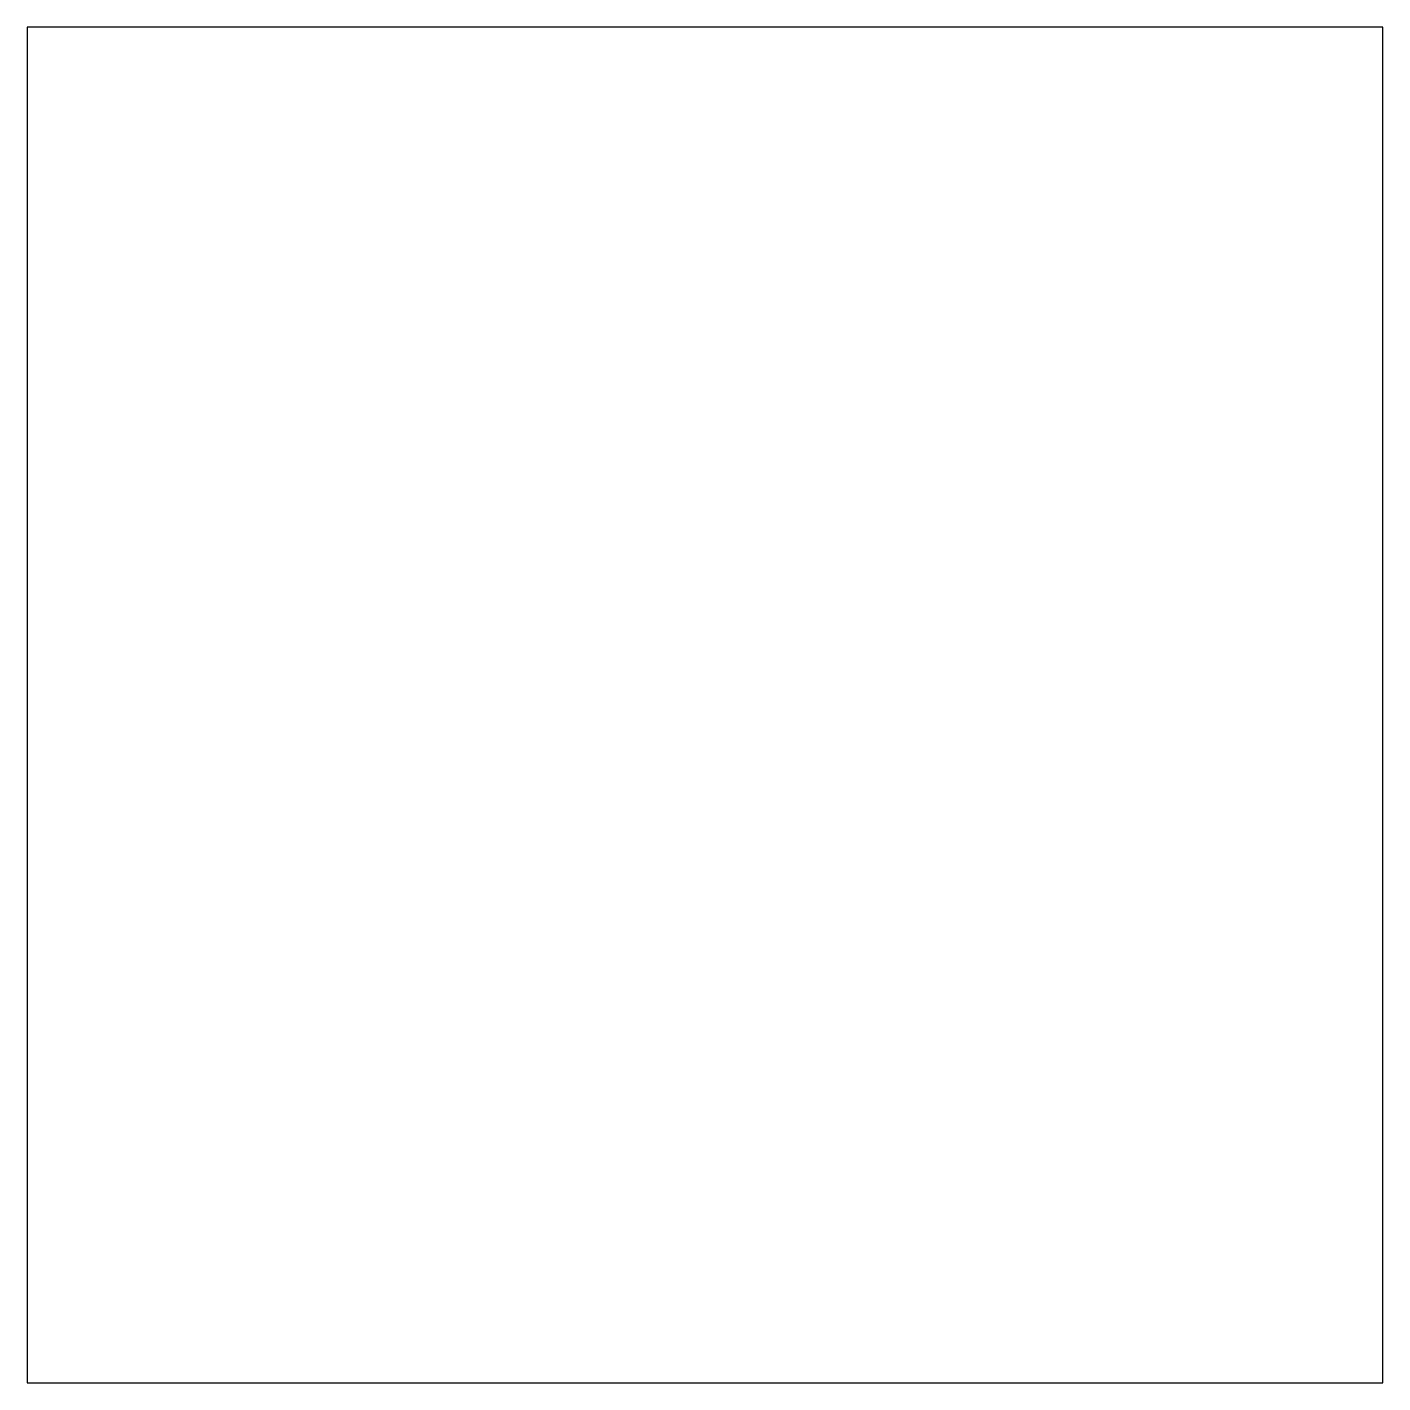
# Model space of a CAD drawing. Header units: millimetres. Extents: x 10 to 110, y 10 to 110.
import ezdxf

# ---------------------------------------------------------------- set-up
doc = ezdxf.new("R2010")
doc.units = ezdxf.units.MM
doc.layers.get('0').update_dxf_attribs({"lineweight": 25, "true_color": 0xffffff})

msp = doc.modelspace()

# ---------------------------------------------------------------- linework, layer by layer
at = {"flags": 128}
msp.add_lwpolyline([(10, 10), (110, 10), (110, 110), (10, 110)], close=True, dxfattribs=at)

doc.saveas('drawing.dxf')
